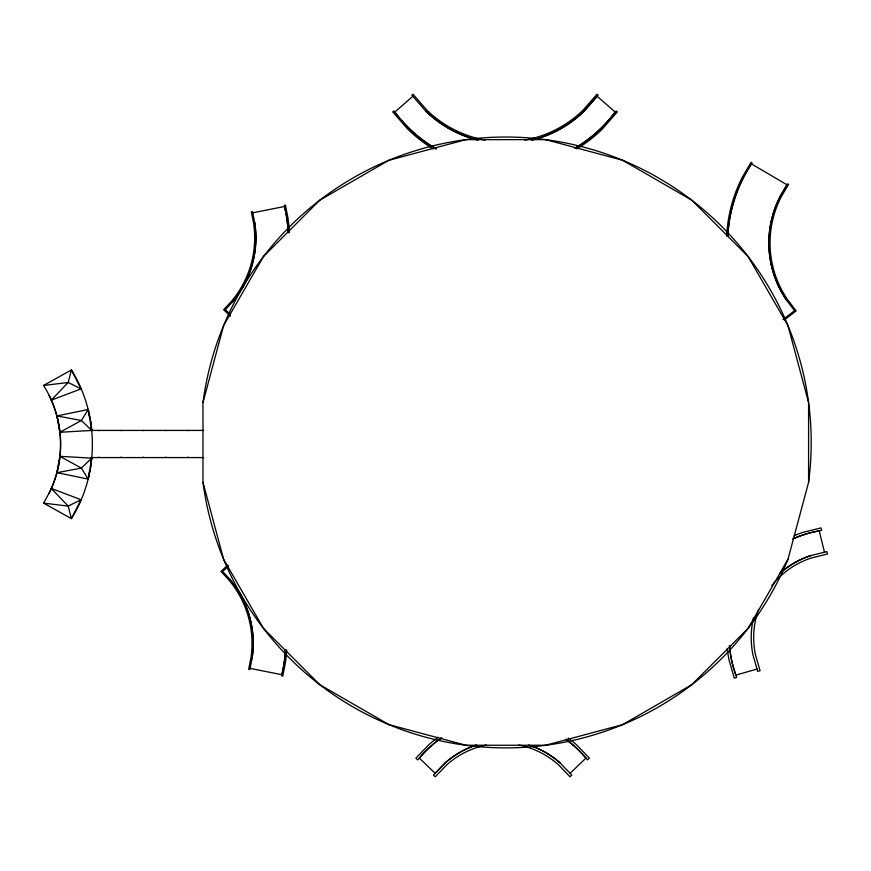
<?xml version="1.0" encoding="UTF-8"?>
<svg xmlns="http://www.w3.org/2000/svg" width="871" height="871" viewBox="0 0 871 871"><rect width="100%" height="100%" fill="white"/><g stroke="black" fill="none" stroke-linecap="round" stroke-linejoin="round"><path stroke-width="1.31" d="M59.859 456.317L56.974 472.67L88.178 479.083L90.802 466.312L91.716 458.146L59.859 456.317L81.384 468.097L88.178 479.083L89.789 469.523M90.159 467.368L91.716 458.146L81.384 468.097L56.974 472.67M228.583 565.998L222.66 571.496L229.421 578.79L239.351 592.705A99.708 99.632 -8.1 0 1 252.024 658.618L249.846 669.549L248.671 669.309L250.837 658.443A98.434 98.434 0 0 0 228.518 579.563L220.973 571.441L227.832 565.072M202.976 402.576L223.618 325.569L263.478 256.52L319.864 200.134L388.912 160.275L465.92 139.643L545.649 139.643L622.667 160.275L691.716 200.134L748.091 256.52L787.961 325.569L808.593 402.576L808.593 482.305L787.961 559.324L748.091 628.372L691.716 684.748L622.667 724.618L545.649 745.249L465.92 745.249L388.912 724.618L319.864 684.748L263.478 628.372L223.618 559.324L202.976 482.305L202.976 402.576A305.416 305.416 0 0 1 545.649 139.643A305.416 305.416 0 0 1 808.593 482.305M49.179 493.019C66.207 459.344 63.844 417.22 43.55 385.472L71.389 369.968C99.359 414.378 99.359 474.216 71.389 518.626L43.55 503.122L49.179 493.019A109.311 109.311 0 0 0 49.179 395.576M81.047 499.725L71.389 518.626L68.21 506.105L51.215 488.402L81.047 499.725L68.21 506.105L43.55 503.122M89.789 419.071L88.178 409.512L81.384 420.497L59.859 432.277L56.974 415.924L88.178 409.512L90.802 422.283L91.716 430.448L59.859 432.277M230.271 314.279L225.328 309.695L232.089 302.4L242.018 288.486A99.708 99.632 8.1 0 0 254.691 222.573L252.514 211.642L251.338 211.882L253.505 222.758A98.434 98.434 0 0 1 231.185 301.627L223.64 309.749L230.499 316.119M570.08 773.317L585.911 758.097L587.609 759.86L589.373 758.162L576.58 744.868A110.693 110.693 0 0 0 568.197 738.053M412.843 96.3L394.813 112.054L393.834 110.944L392.723 111.913L407.78 129.148A138.892 138.892 0 0 0 433.257 148.887M782.942 319.559L794.559 310.686L786.567 300.223L780.895 290.86A101.744 101.7 2.1 0 1 780.307 196.138L787.558 183.814L788.549 184.391L781.32 196.672A100.557 100.557 0 0 0 787.515 299.58L796.159 310.903L784.281 319.973M81.047 388.869L51.215 400.192L68.21 382.489L71.389 369.968L81.047 388.869L68.21 382.489L43.55 385.472M757.03 669.037L735.93 675.123L736.616 677.475L734.264 678.161L729.136 660.425A110.693 110.693 0 0 1 727.285 648.427M252.742 212.818L284.49 206.492L284.262 205.327L285.427 205.088L287.887 217.434A133.23 133.23 0 0 1 289.357 232.611M90.9 430.426L203.618 430.426M98.325 430.546L99.414 430.546M120.601 430.546L121.69 430.546M142.877 430.546L143.955 430.546M165.142 430.546L166.23 430.546M187.417 430.546L188.506 430.546M98.325 457.308L99.414 457.308M120.601 457.308L121.69 457.308M142.877 457.308L143.955 457.308M165.142 457.308L166.23 457.308M187.417 457.308L188.506 457.308M90.9 457.58L203.618 457.58M56.974 415.924L81.384 420.497L91.716 430.448L90.159 421.226M250.075 668.373L281.823 674.698L281.594 675.863L282.759 676.103L285.22 663.756A133.23 133.23 0 0 0 286.635 649.853M531.103 745.848A86.327 86.229 -60.2 0 1 560.238 763.072L571.79 775.081L570.015 776.78L558.594 764.901A83.768 83.768 0 0 0 518.866 745.064M475.577 139.458A113.459 113.393 -58.5 0 1 425.625 110.933L411.874 95.189L412.985 94.22L426.659 109.877A111.913 111.913 0 0 0 485.082 140.079M824.478 552.192L819.208 530.885L821.593 530.297L821.005 527.913L803.084 532.344A110.693 110.693 0 0 0 794.243 535.665M229.421 578.79A99.632 99.632 0 0 1 252.024 658.618M254.691 222.573A99.632 99.632 0 0 1 232.089 302.4M726.654 236.085A144.107 144.107 0 0 1 742.658 176.628L751.063 162.333L752.054 162.91L751.466 163.9A142.996 142.964 1.8 0 0 727.797 236.139A142.964 142.964 0 0 1 751.466 163.9L786.981 184.794L780.307 196.138A101.7 101.7 0 0 0 786.567 300.223M576.733 148.887A138.892 138.892 0 0 0 602.22 129.148L617.267 111.913L616.156 110.944L615.187 112.054A137.466 137.411 58.9 0 1 574.827 148.299A137.411 137.411 0 0 0 615.187 112.054L597.147 96.3L584.376 110.933A113.459 113.393 58.5 0 1 535.73 139.099M524.908 140.079A111.913 111.913 0 0 0 583.33 109.877L597.005 94.22L598.116 95.189L584.365 110.933A113.393 113.393 0 0 1 531.8 140.133M478.201 140.133A113.393 113.393 0 0 1 425.625 110.933M753.6 617.485A86.327 86.229 0.2 0 0 753.077 655.373L757.705 671.389L760.056 670.703L755.484 654.872A83.768 83.768 0 0 1 758.619 609.265M779.599 573.662A86.327 86.229 0.2 0 1 811.086 555.502M780.242 573.053A86.327 86.229 59.8 0 1 810.683 555.611L826.862 551.604L827.45 553.989L811.445 557.941A83.768 83.768 0 0 0 771.793 585.562M476.557 745.053A86.229 86.229 0 0 0 445.027 763.072L433.475 775.081L435.239 776.78L446.671 764.901A83.768 83.768 0 0 1 486.399 745.064M528.708 745.053A86.229 86.229 0 0 1 560.227 763.072M438.157 737.258A110.693 110.693 0 0 0 428.684 744.868L415.892 758.162L417.655 759.86L419.354 758.097A108.32 108.244 60.7 0 1 441.739 737.748A108.244 108.244 0 0 0 419.354 758.097L435.173 773.317L445.027 763.072A86.327 86.229 60.2 0 1 475.359 745.434M787.961 559.324A305.416 305.416 0 0 1 202.976 482.305M281.823 674.698A132.087 132.033 -8.4 0 0 285.438 649.799A132.033 132.033 0 0 1 281.823 674.698M288.159 232.655A132.087 132.033 8.4 0 0 284.49 206.492A132.033 132.033 0 0 1 288.159 232.655M394.813 112.054A137.411 137.411 0 0 0 436.327 148.974A137.466 137.411 -58.9 0 1 394.813 112.054M729.506 645.553A108.244 108.244 0 0 0 735.93 675.123A108.32 108.244 0.7 0 1 729.506 645.553M819.208 530.885A108.244 108.244 0 0 0 792.784 538.986A108.32 108.244 59.3 0 1 819.208 530.885M585.911 758.097A108.244 108.244 0 0 0 565.682 739.261A108.32 108.244 -60.7 0 1 585.911 758.097"/></g></svg>
